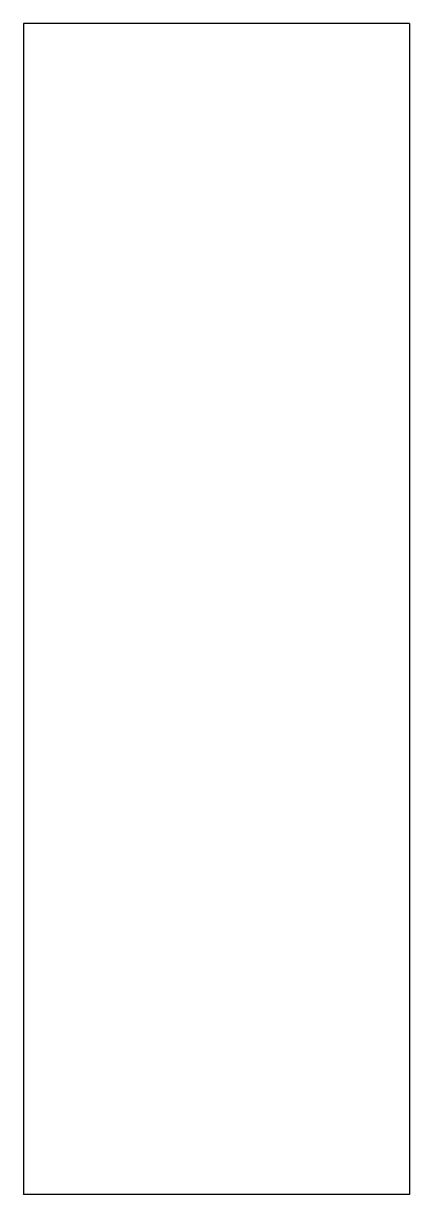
# Model space of a CAD drawing. Header units: millimetres. Extents: x 0 to 40, y 0 to 121.
import ezdxf

# ---------------------------------------------------------------- set-up
doc = ezdxf.new("R2010")
doc.units = ezdxf.units.MM
doc.layers.add('CUT', color=7, linetype='CONTINUOUS')

msp = doc.modelspace()

# ---------------------------------------------------------------- linework, layer by layer
at = {"layer": 'CUT'}
for p, q in [((0, 121.23), (0, 0)), ((40, 121.23), (0, 121.23)), ((40, 121.23), (40, 0)), ((40, 0), (0, 0))]:
    msp.add_line(p, q, dxfattribs=at)

doc.saveas('drawing.dxf')
